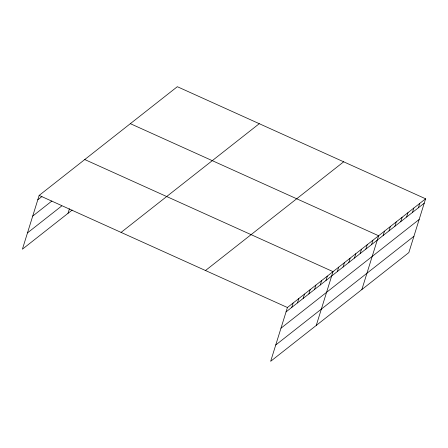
<?xml version="1.0" encoding="UTF-8"?>
<svg xmlns="http://www.w3.org/2000/svg" width="448" height="448" viewBox="0 0 448 448"><rect width="100%" height="100%" fill="white"/><g stroke="black" fill="none" stroke-linecap="round" stroke-linejoin="round"><path stroke-width="0.67" d="M425.6 198.794L287.42 307.507L270.665 361.301L408.845 252.588L425.6 198.794L177.335 86.699L39.155 195.412L22.4 249.206L72.145 210.067M68.001 213.326L69.423 208.762M291.754 307.406L293.121 303.022M297.455 302.921L298.822 298.542M303.156 298.435L304.522 294.056M308.857 293.95L310.218 289.57M314.558 289.47L315.918 285.085M320.258 284.984L321.619 280.605M325.954 280.498L327.32 276.119M316.266 325.422L333.021 271.634L84.75 159.538M337.355 271.527L338.722 267.148M343.056 267.047L344.422 262.662M348.757 262.562L350.118 258.182M354.458 258.076L355.818 253.697M360.153 253.59L361.519 249.211M365.854 249.11L367.22 244.726M371.554 244.625L372.921 240.246M361.866 289.548L378.622 235.76L130.351 123.665M383.13 235.519L384.49 231.14M388.998 230.899L390.365 226.52M394.873 226.279L396.239 221.9M400.747 221.659L402.108 217.28M406.616 217.039L407.982 212.66M412.49 212.419L413.857 208.04M418.365 207.799L419.726 203.414M37.789 199.791L41.933 196.532M32.71 216.098L51.884 201.012M27.479 232.898L61.678 205.99M121.083 232.406L259.263 123.693M205.492 270.519L343.672 161.806M286.054 311.886L424.234 203.179M280.98 328.194L419.154 219.481M275.744 344.994L413.924 236.281M39.155 195.412L287.42 307.507"/></g></svg>
